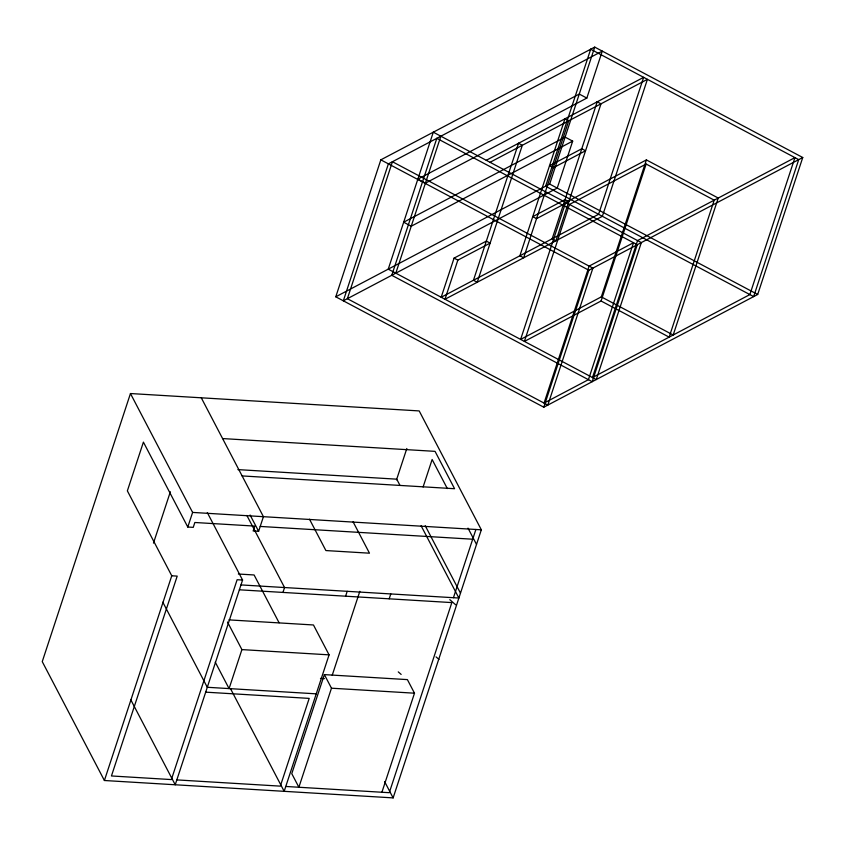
<?xml version="1.0" encoding="UTF-8"?>
<svg xmlns="http://www.w3.org/2000/svg" width="845" height="845" viewBox="0 0 845 845"><rect width="100%" height="100%" fill="white"/><g stroke="black" fill="none" stroke-linecap="round" stroke-linejoin="round"><path stroke-width="1.27" d="M130.457 393.538L42.25 661.635L104.4 780.505L393.126 797.891L481.333 529.804L419.194 410.923L130.457 393.538L192.607 512.419L187.791 527.037L193.241 527.364L194.846 522.495L254.767 526.097L253.162 530.977L258.612 531.304L263.429 516.686L201.279 397.805M153.463 543.124L170.363 491.758M104.4 780.505L171.757 575.783L127.363 490.871L143.407 442.125L187.791 527.037M207.31 512.588L242.578 580.05L175.221 784.773L130.743 699.692M335.771 296.806L380.831 159.842L594.722 47.109L802.75 157.508L757.69 294.472L543.8 407.205L335.771 296.806L549.662 184.073L594.722 47.109M227.495 622.026L241.913 649.604L229.079 688.601L215.264 662.163M282.948 592.419L284.554 587.55L246.856 515.429M395.798 273.167L440.858 136.203M490.026 162.303L647.418 79.346L602.358 216.309L444.966 299.267L457.842 260.133L490.132 243.117L486.34 241.11L454.061 258.126L441.185 297.26L598.577 214.303L643.636 77.339L486.245 160.296M345.605 596.19L347.2 591.32M228.9 619.881L313.463 624.973L329.075 654.854L284.173 791.332L230.558 688.77M324.374 674.616L291.779 773.661L298.887 787.244L331.472 688.2L324.374 674.616L407.396 679.612L414.494 693.196L381.908 792.251M332.222 675.261L359.833 591.32M396.516 479.823L406.825 448.505M423.091 487.005L432.133 459.511L447.332 488.59M389.186 598.82L390.791 593.94M572.678 141.126L411.251 226.217L403.678 222.203L565.104 137.112L572.678 141.126L557.225 188.086L343.334 300.82L388.394 163.856L602.284 51.122L586.831 98.083L425.405 183.164L417.842 179.151L579.269 94.07L586.831 98.083M453.438 597.711L475.893 529.477M543.8 407.205L588.859 270.242L802.75 157.508M601.323 296.87L646.393 159.906L718.25 198.047L673.19 335.011L601.323 296.87L520.615 339.415L565.675 202.451L646.393 159.906M601.07 301L646.14 164.036L714.215 200.17L669.155 337.134L601.07 301L524.396 341.422L569.456 204.458L646.14 164.036M222.584 438.566L435.048 451.357L454.578 488.716L242.114 475.925M237.899 469.609L396.738 479.168L399.78 484.998M192.607 512.419L481.333 529.804M260.218 526.435L472.682 539.216M238.353 574.019L254.102 574.97L279.082 622.754M171.757 575.783L177.207 576.11L111.445 775.963L171.377 779.576L237.128 579.723L242.578 580.05M240.973 584.92L458.888 598.038L421.106 525.78M239.367 589.799L451.832 602.591L389.281 792.694L285.779 786.463M241.913 649.604L329.075 654.854M320.477 678.387L324.417 678.62M331.472 688.2L414.494 693.196M316.252 693.84L207.289 687.281L162.821 602.21M205.694 692.161L309.196 698.393L280.329 786.135L176.816 779.903M549.662 184.073L757.69 294.472M380.831 159.842L588.859 270.242M454.061 258.126L457.842 260.133M449.804 599.654L455.603 604.745M436.062 656.882L438.967 659.427M398.259 671.881L401.153 674.426M468.014 528.136L476.527 544.423M425.215 525.706L460.483 593.169M353.083 521.809L369.476 553.19L325.895 550.56L309.492 519.189M250.099 515.017L258.612 531.304M384.602 781.572L393.126 797.891M392.429 161.733L347.369 298.697L547.835 405.082L592.894 268.118L392.429 161.733M433.295 132.19L388.235 269.154L596.264 379.553L641.323 242.589L433.295 132.19M436.823 138.337L391.763 275.301L592.218 381.686L637.288 244.723L436.823 138.337M518.534 143.28L473.464 280.244L477.256 282.251L522.316 145.287L518.534 143.28M564.946 118.818L519.876 255.781L523.657 257.788L568.727 120.824L564.946 118.818M590.687 49.232L545.627 186.196L753.655 296.595L798.715 159.631L590.687 49.232M597.225 101.801L552.165 238.765L555.947 240.772L601.006 103.808L597.225 101.801M589.113 266.112L544.053 403.076L588.437 379.68L633.507 242.716L589.113 266.112M637.542 240.582L592.472 377.546L749.864 294.588L794.934 157.624L637.542 240.582M581.782 148.762L549.493 165.778L553.274 167.785L585.564 150.769L581.782 148.762M565.041 199.631L532.751 216.647L536.533 218.654L568.822 201.638L565.041 199.631"/></g></svg>
